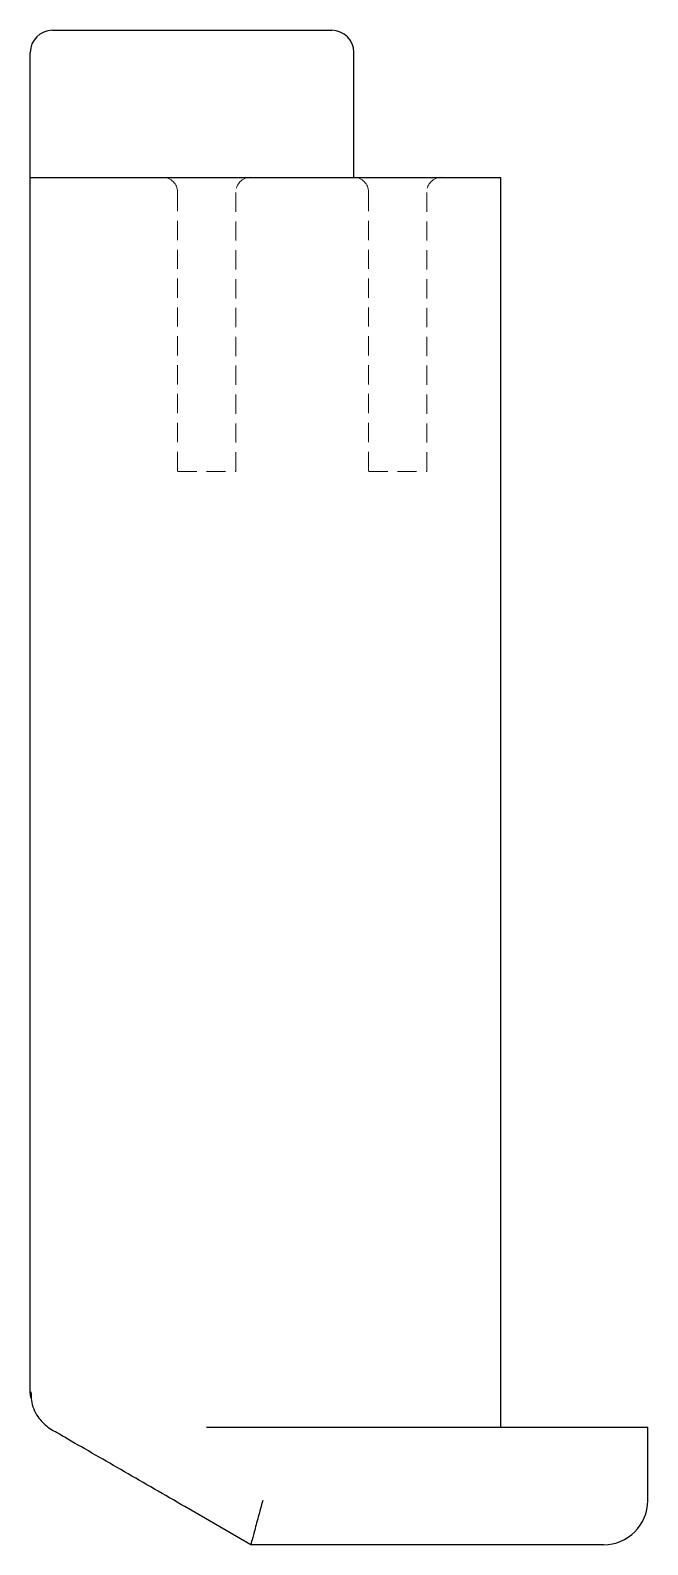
# Model space of a CAD drawing. Header units: millimetres. Extents: x 64 to 243, y 7 to 178.
# Drawn here: x 202.6 to 243.4, y 7 to 107 of the extents above.
import ezdxf

# ---------------------------------------------------------------- set-up
doc = ezdxf.new("R2010")
doc.units = ezdxf.units.MM
doc.linetypes.add('HIDDEN', pattern=[1.905, 1.27, -0.635])

msp = doc.modelspace()

# ---------------------------------------------------------------- linework, layer by layer
at = {"color": 7, "linetype": 'Continuous', "lineweight": 25}
for p, q in [((204.07, 107), (214.26, 107)), ((214.26, 107), (222.52, 107)), ((202.61, 97.29), (202.61, 105.54)), ((223.97, 97.29), (223.97, 105.54)), ((202.61, 17.09), (202.61, 97.29)), ((202.61, 97.29), (205.2, 97.29)), ((205.2, 97.29), (233.68, 97.29)), ((233.68, 14.77), (233.68, 97.29)), ((202.61, 17.09), (202.7, 17.07)), ((214.26, 14.77), (223.97, 14.77)), ((223.97, 14.77), (243.39, 14.77)), ((243.39, 9.91), (243.39, 14.77)), ((217.18, 7), (212.81, 9.52)), ((223.97, 7), (217.18, 7)), ((240.48, 7), (223.97, 7))]:
    msp.add_line(p, q, dxfattribs=at)
at = {"color": 7, "linetype": 'HIDDEN', "lineweight": 18}
for p, q in [((212.34, 96.32), (212.34, 77.87)), ((216.19, 77.87), (216.19, 96.32)), ((224.95, 96.32), (224.95, 77.87)), ((228.8, 77.87), (228.8, 96.32)), ((212.34, 77.87), (216.19, 77.87)), ((224.95, 77.87), (228.8, 77.87))]:
    msp.add_line(p, q, dxfattribs=at)
at = {"color": 7, "linetype": 'Continuous', "lineweight": 25, "flags": 128}
msp.add_lwpolyline([(202.64, 16.69), (202.64, 16.71), (202.61, 17.09)], dxfattribs=at)
at = {"color": 7, "linetype": 'Continuous', "lineweight": 25}
for centre, radius, start, end in [((204.07, 105.54), 1.46, 90, 180), ((222.52, 105.54), 1.46, 0, 90), ((205.53, 17.09), 2.91, 221.1646, 240), ((240.48, 9.91), 2.91, 270, 0)]:
    msp.add_arc(centre, radius, start, end, dxfattribs=at)
at = {"color": 7, "linetype": 'HIDDEN', "lineweight": 18}
for centre, start, end in [((211.37, 96.32), 0, 90), ((217.16, 96.32), 90, 180), ((223.98, 96.32), 0, 90), ((229.77, 96.32), 90, 180)]:
    msp.add_arc(centre, 0.971, start, end, dxfattribs=at)
at = {"color": 7, "linetype": 'Continuous', "lineweight": 25}
for points, knots in [([(202.66, 17.08), (202.66, 16.89), (202.66, 16.52), (202.82, 15.97), (203.07, 15.48), (203.31, 15.21), (203.42, 15.09)], [0, 0, 0, 0, 0.257709, 0.520093, 0.782836, 1, 1, 1, 1]), ([(205.1, 13.97), (204.96, 14.05), (204.81, 14.14), (204.56, 14.29), (204.44, 14.35), (204.26, 14.46), (204.18, 14.5), (204.09, 14.55), (204.07, 14.57), (204.07, 14.57)], [0, 0, 0, 0, 0.25, 0.25, 0.5, 0.5, 0.75, 0.75, 1, 1, 1, 1]), ([(212.81, 9.52), (211.48, 10.29), (210.14, 11.06), (207.54, 12.57), (206.27, 13.29), (205.1, 13.97)], [0, 0, 0, 0, 0.5, 0.5, 1, 1, 1, 1]), ([(217.96, 9.91), (217.86, 9.57), (217.77, 9.2), (217.57, 8.48), (217.48, 8.14), (217.33, 7.57), (217.27, 7.35), (217.19, 7.06), (217.18, 7), (217.18, 7)], [0, 0, 0, 0, 0.25, 0.25, 0.5, 0.5, 0.75, 0.75, 1, 1, 1, 1])]:
    msp.add_open_spline(points, degree=3, knots=knots, dxfattribs=at)

doc.saveas('drawing.dxf')
